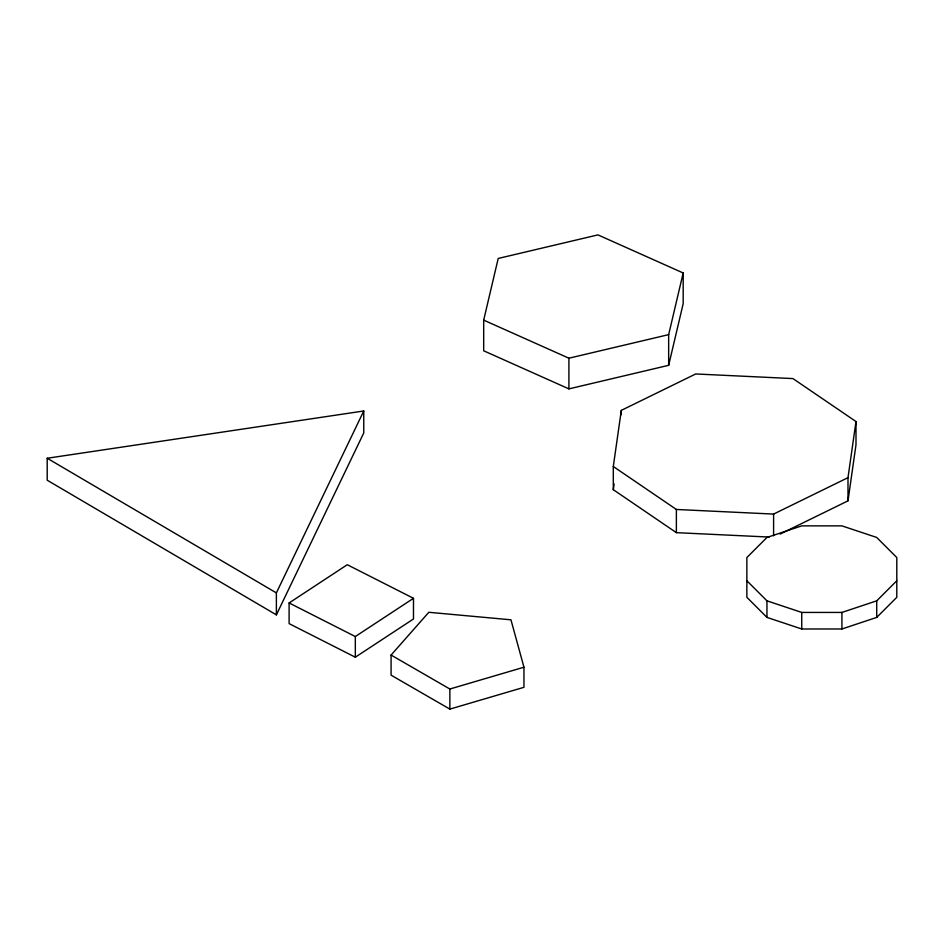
<?xml version="1.0" encoding="UTF-8"?>
<svg xmlns="http://www.w3.org/2000/svg" width="944" height="944" viewBox="0 0 944 944"><rect width="100%" height="100%" fill="white"/><g stroke="black" fill="none" stroke-linecap="round" stroke-linejoin="round"><path stroke-width="1.42" d="M769.171 537.065L676.376 532.652L613.305 489.7L613.305 466.501L621.305 410.38L695.704 373.966L792.925 378.579L855.996 421.531L855.996 444.73L847.995 500.851L780.122 534.08M613.305 489.7L614.119 483.942M847.995 500.851L847.995 477.664L855.996 421.531M483.682 320.122L498.208 258.455L597.965 234.891L683.185 272.981L683.185 303.661L668.659 365.316L568.913 388.881L483.682 350.79L483.682 320.122L568.913 358.213L668.659 334.636L683.185 272.981M276.38 614.851L276.38 592.891L363.759 410.982L47.2 458.253L47.2 480.213L276.38 614.851L363.759 432.942L363.759 410.982M391.076 655.065L428.824 612.29L510.952 619.807L523.955 667.219L523.955 687.315L449.863 709.109L391.076 675.161L391.076 655.065L449.863 689.014L523.955 667.219M746.857 580.749L766.953 600.832L801.739 612.432L841.918 612.432L876.716 600.832L896.8 580.749M876.716 617.4L896.8 597.304L896.8 557.55L876.716 537.455L841.918 525.867L801.739 525.867L766.953 537.455L746.857 557.55L746.857 597.304L766.953 617.4L801.739 628.987L841.918 628.987L876.716 617.4L876.716 600.832M289.112 602.956L347.274 564.724L413.484 598.307L413.484 618.981L355.322 657.201L289.112 623.63L289.112 602.956L355.322 636.539L413.484 598.307M613.305 466.501L676.376 509.465L773.596 514.079L847.995 477.664M47.2 458.253L276.38 592.891M841.918 612.432L841.918 628.987M801.739 612.432L801.739 628.987M773.596 514.079L773.596 535.826M766.953 600.832L766.953 617.4M676.376 509.465L676.376 532.652M668.659 334.636L668.659 365.316M621.305 410.38L621.305 414.723M568.913 358.213L568.913 388.881M449.863 689.014L449.863 709.109M355.322 636.539L355.322 657.201"/></g></svg>
